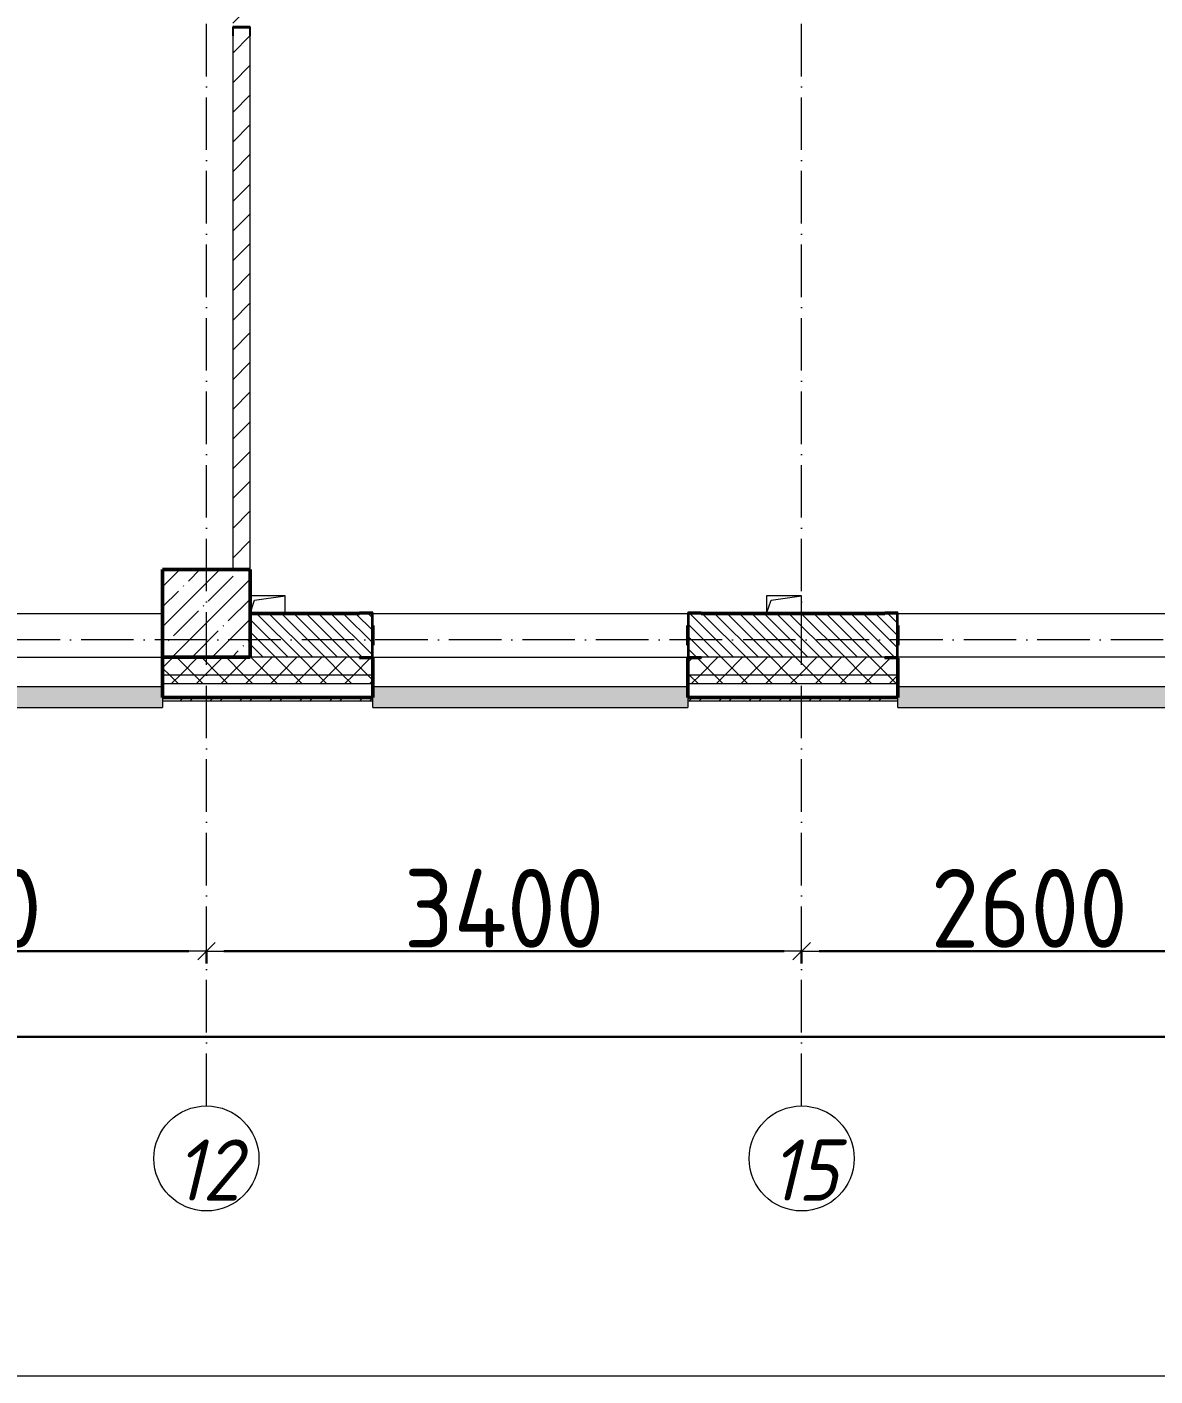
# Model space of a CAD drawing. Header units: millimetres. Extents: x 35697 to 388678, y -91946 to 171347.
# Drawn here: x 62285 to 68728, y 57688 to 65395 of the extents above; entities that cross this region are included whole.
import ezdxf

# ---------------------------------------------------------------- set-up
doc = ezdxf.new("R2010")
doc.units = ezdxf.units.MM
doc.linetypes.add('50_200_ШТРИХ_1Т_ш5_п1_п1_', pattern=[700, 500, -100, 0, -100])
for name, color, linetype, lineweight in [('3.1) ЖБ окна 1.2 м', 102, 'Continuous', 30), ('A-____-____-DIMS', 7, 'Continuous', 9), ('A-GENM-____-MCUT', 7, 'Continuous', 25), ('A-GENM-____-OTLN', 7, 'Continuous', 9), ('A-GENM-____-OTLN-1', 7, 'Continuous', 25), ('A-GLAZ-____-OTLN', 7, 'Continuous', 9), ('A-WALL-____-MCUT-2', 7, 'Continuous', 50), ('A-WALL-____-MCUT-3', 7, 'Continuous', 9), ('A-WALL-____-OTLN', 7, 'Continuous', 9), ('A-WALL-____-PATT-1', 7, 'Continuous', 9), ('A-WALL-FNSH-MCUT-1', 7, 'Continuous', 9), ('S-COLS-____-MCUT', 7, 'Continuous', 50), ('S-COLS-____-OTLN', 7, 'Continuous', 9), ('S-GRID-____-IDEN', 7, 'Continuous', 9), ('S-GRID-____-OTLN-1', 7, '50_200_ШТРИХ_1Т_ш5_п1_п1_', 9)]:
    doc.layers.add(name, color=color, linetype=linetype, lineweight=lineweight)
doc.layers.add('A-GLAZ-____-OTLN-1', color=7, linetype='Continuous', lineweight=9, true_color=0xc0c0c0)
doc.styles.add('ISOCPEUR_I', font='isocpeui.ttf', dxfattribs={"width": 0.9, "height": 2.5})
doc.styles.add('СПДС', font='isocpeur.ttf', dxfattribs={"width": 0.9})
doc.dimstyles.new('Размера А3', dxfattribs={"dimtxt": 200, "dimasz": 100, "dimexe": 70, "dimexo": 100, "dimgap": 20, "dimtad": 1, "dimdec": 0, "dimrnd": 10, "dimzin": 0, "dimdsep": 46, "dimtxsty": 'СПДС', "dimblk": 'ARROWHEAD_6', "dimcen": 1, "dimclrd": 256, "dimclre": 256, "dimclrt": 256, "dimazin": 0, "dimtfac": 1, "dimtdec": 0, "dimtmove": 2, "dimatfit": 3, "dimfxl": 1, "dimtolj": 1, "dimtzin": 0, "dimarcsym": 0})
pattern_1 = [(45, (43259.71, 63713.66), (-70.71068, 70.71068), []), (135, (43259.71, 63713.66), (-70.71068, -70.71068), [])]

# ---------------------------------------------------------------- blocks, each defined once
blk = doc.blocks.new('BSC_Колонна _Прямоугольная - 500х500-V71-АР1_План отверстий 2 этажа в осях 1-64_А-ГГ')
at = {"layer": 'S-COLS-____-OTLN'}
h = blk.add_hatch(dxfattribs=at)
h.set_pattern_fill('FP_100', color=256, style=0, pattern_type=2)
h.set_pattern_definition([(45, (-20050, 1668.96), (-114.0493, 114.0493), []), (45, (-19935.95, 1668.96), (-114.0493, 114.0493), [201.613, -40.323, 3.353, -36.97])])
h.paths.add_polyline_path([(-250, -250), (250, -250), (250, 250), (-250, 250)], flags=0)
at = {"layer": 'S-COLS-____-MCUT'}
for p, q in [((250, 250), (-250, 250)), ((-250, 250), (-250, -250)), ((250, -250), (250, 250)), ((-250, -250), (250, -250))]:
    blk.add_line(p, q, dxfattribs=at)
blk = doc.blocks.new('Фахверк_СКБ_Уголок - 250_2700-27497298-АР1_План отверстий 2 этажа в осях 1-64_А-ГГ')
at = {"layer": 'A-GENM-____-MCUT'}
for p, q in [((200, 181), (125, 181)), ((125, 181), (125, 106)), ((131, 106), (131, 175)), ((131, 175), (200, 175)), ((200, 175), (200, 181)), ((125, 106), (131, 106)), ((131, -6), (125, -6)), ((125, -6), (125, -81)), ((131, -75), (131, -6)), ((200, -75), (131, -75)), ((200, -81), (200, -75)), ((125, -81), (200, -81))]:
    blk.add_line(p, q, dxfattribs=at)
blk = doc.blocks.new('154_Фахверк_СКБ_Швеллер - Тип_100_3550-28487752-АР1_План отверстий 2 этажа в осях 1-64_А-ГГ')
at = {"layer": 'A-GENM-____-MCUT'}
for p, q in [((175, 50), (125, 50)), ((125, 50), (125, -50)), ((128, 47), (175, 47)), ((128, -47), (128, 47)), ((175, 47), (175, 50)), ((125, -50), (175, -50)), ((175, -47), (128, -47)), ((175, -50), (175, -47))]:
    blk.add_line(p, q, dxfattribs=at)
blk = doc.blocks.new('AR_Отверстие прямоугольное _в плите_ - AR_Отверстие прямоугольное _в плите_-30510712-АР1_План отверстий 2 этажа в осях 1-64_А-ГГ')
at = {"layer": 'A-GENM-____-OTLN'}
for p, q in [((100, 50), (-100, 50)), ((-100, -50), (-75, 25)), ((-75, 25), (100, 50)), ((100, -50), (100, 50))]:
    blk.add_line(p, q, dxfattribs=at)
blk = doc.blocks.new('AR_Отверстие прямоугольное _в плите_ - AR_Отверстие прямоугольное _в плите_-V169-АР1_План отверстий 2 этажа в осях 1-64_А-ГГ')
at = {"layer": 'A-GENM-____-OTLN'}
for p, q in [((100, 50), (-100, 50)), ((-100, 50), (-100, -50)), ((-100, -50), (-75, 25)), ((-75, 25), (100, 50)), ((100, -50), (100, 50))]:
    blk.add_line(p, q, dxfattribs=at)
blk = doc.blocks.new('Отлив_СКБ - Отлив витража_120_НВФ-31885687-АР1_План отверстий 2 этажа в осях 1-64_А-ГГ')
at = {"layer": 'A-GLAZ-____-OTLN-1'}
for points in [[(0, -2), (1800, -2), (1800, 0), (0, 0)], [(1484.9, -120), (1800, -120), (1800, -2), (0, -2), (0, -120)]]:
    blk.add_hatch(color=256, dxfattribs=at).paths.add_polyline_path(points, flags=0)
at = {"layer": 'A-GLAZ-____-OTLN'}
for p, q in [((0, 0), (1800, 0)), ((1800, -2), (0, -2)), ((1800, -63), (1800, -120)), ((0, -120), (0, -83)), ((0, -120), (1800, -120))]:
    blk.add_line(p, q, dxfattribs=at)
blk = doc.blocks.new('Отлив_СКБ - Отлив витража_120_НВФ-V194-АР1_План отверстий 2 этажа в осях 1-64_А-ГГ')
at = {"layer": 'A-GLAZ-____-OTLN-1'}
for points in [[(1800, -2), (1800, 0), (0, 0), (0, -2), (1544.5, -2)], [(1544.5, -120), (1800, -120), (1800, -2), (0, -2), (0, -120)]]:
    blk.add_hatch(color=256, dxfattribs=at).paths.add_polyline_path(points, flags=0)
at = {"layer": 'A-GLAZ-____-OTLN'}
for p, q in [((0, 0), (1800, 0)), ((1800, -2), (0, -2)), ((0, -120), (0, -83)), ((0, -120), (1800, -120)), ((1800, -83), (1800, -120))]:
    blk.add_line(p, q, dxfattribs=at)
blk = doc.blocks.new('Ось сетки - Круг_Ø6_00__ISO-2_5_0_9K_-25732049-АР1_План отверстий 2 этажа в осях 1-64_А-ГГ')
at = {"layer": 'S-GRID-____-IDEN'}
blk.add_circle((0, 0), 3, dxfattribs=at)
blk = doc.blocks.new('ARROWHEAD_6')
at = {"color": 0, "linetype": 'Continuous'}
for p, q in [((0, 0), (-1, 0)), ((-0.5, -0.5), (0.5, 0.5))]:
    blk.add_line(p, q, dxfattribs=at)
blk = doc.blocks.new('*D1886')
at = {"layer": 'A-____-____-DIMS', "lineweight": -2, "transparency": 16777216}
for p, q in [((1458.3, 455423.5), (1458.3, 455347.4)), ((1558.3, 455417.4), (4358.3, 455417.4)), ((4458.3, 455423.5), (4458.3, 455347.4))]:
    blk.add_line(p, q, dxfattribs=at)
at = {"layer": 'Defpoints', "color": 0, "transparency": 16777216}
for p in [(1458.3, 455523.5), (4458.3, 455523.5), (4458.3, 455417.4)]:
    blk.add_point(p, dxfattribs=at)
at = {"layer": 'A-____-____-DIMS', "lineweight": -2, "transparency": 16777216, "xscale": 100, "yscale": 100, "zscale": 100, "rotation": 180}
blk.add_blockref('ARROWHEAD_6', (1458.3, 455417.4), dxfattribs=at)
at = {"layer": 'A-____-____-DIMS', "lineweight": -2, "transparency": 16777216, "xscale": 100, "yscale": 100, "zscale": 100}
blk.add_blockref('ARROWHEAD_6', (4458.3, 455417.4), dxfattribs=at)
at = {"layer": 'A-____-____-DIMS', "transparency": 16777216, "insert": (2958.3, 455662.4), "char_height": 450, "attachment_point": 5, "style": 'СПДС'}
blk.add_mtext('\\A1;3000', dxfattribs=at)
blk = doc.blocks.new('*D1887')
at = {"layer": 'A-____-____-DIMS', "lineweight": -2, "transparency": 16777216}
for p, q in [((4458.3, 455423.5), (4458.3, 455347.4)), ((4558.3, 455417.4), (7758.3, 455417.4)), ((7858.3, 455423.5), (7858.3, 455347.4))]:
    blk.add_line(p, q, dxfattribs=at)
at = {"layer": 'Defpoints', "color": 0, "transparency": 16777216}
for p in [(4458.3, 455523.5), (7858.3, 455523.5), (7858.3, 455417.4)]:
    blk.add_point(p, dxfattribs=at)
at = {"layer": 'A-____-____-DIMS', "lineweight": -2, "transparency": 16777216, "xscale": 100, "yscale": 100, "zscale": 100, "rotation": 180}
blk.add_blockref('ARROWHEAD_6', (4458.3, 455417.4), dxfattribs=at)
at = {"layer": 'A-____-____-DIMS', "lineweight": -2, "transparency": 16777216, "xscale": 100, "yscale": 100, "zscale": 100}
blk.add_blockref('ARROWHEAD_6', (7858.3, 455417.4), dxfattribs=at)
at = {"layer": 'A-____-____-DIMS', "transparency": 16777216, "insert": (6158.3, 455662.4), "char_height": 450, "attachment_point": 5, "style": 'СПДС'}
blk.add_mtext('\\A1;3400', dxfattribs=at)
blk = doc.blocks.new('*D1888')
at = {"layer": 'A-____-____-DIMS', "lineweight": -2, "transparency": 16777216}
for p, q in [((7858.3, 455423.5), (7858.3, 455347.4)), ((7958.3, 455417.4), (10358.3, 455417.4)), ((10458.3, 455423.5), (10458.3, 455347.4))]:
    blk.add_line(p, q, dxfattribs=at)
at = {"layer": 'Defpoints', "color": 0, "transparency": 16777216}
for p in [(7858.3, 455523.5), (10458.3, 455523.5), (10458.3, 455417.4)]:
    blk.add_point(p, dxfattribs=at)
at = {"layer": 'A-____-____-DIMS', "lineweight": -2, "transparency": 16777216, "xscale": 100, "yscale": 100, "zscale": 100, "rotation": 180}
blk.add_blockref('ARROWHEAD_6', (7858.3, 455417.4), dxfattribs=at)
at = {"layer": 'A-____-____-DIMS', "lineweight": -2, "transparency": 16777216, "xscale": 100, "yscale": 100, "zscale": 100}
blk.add_blockref('ARROWHEAD_6', (10458.3, 455417.4), dxfattribs=at)
at = {"layer": 'A-____-____-DIMS', "transparency": 16777216, "insert": (9158.3, 455662.4), "char_height": 450, "attachment_point": 5, "style": 'СПДС'}
blk.add_mtext('\\A1;2600', dxfattribs=at)
blk = doc.blocks.new('*D1911')
at = {"layer": 'A-____-____-DIMS', "lineweight": -2, "transparency": 16777216}
for p, q in [((-17941.7, 454935.3), (-17941.7, 454859.2)), ((-17841.7, 454929.2), (85458.3, 454929.2)), ((85558.3, 454935.3), (85558.3, 454859.2))]:
    blk.add_line(p, q, dxfattribs=at)
at = {"layer": 'Defpoints', "color": 0, "transparency": 16777216}
for p in [(-17941.7, 455035.3), (85558.3, 455035.3), (85558.3, 454929.2)]:
    blk.add_point(p, dxfattribs=at)
at = {"layer": 'A-____-____-DIMS', "lineweight": -2, "transparency": 16777216, "xscale": 100, "yscale": 100, "zscale": 100, "rotation": 180}
blk.add_blockref('ARROWHEAD_6', (-17941.7, 454929.2), dxfattribs=at)
at = {"layer": 'A-____-____-DIMS', "lineweight": -2, "transparency": 16777216, "xscale": 100, "yscale": 100, "zscale": 100}
blk.add_blockref('ARROWHEAD_6', (85558.3, 454929.2), dxfattribs=at)
at = {"layer": 'A-____-____-DIMS', "transparency": 16777216, "insert": (33808.3, 455174.2), "char_height": 450, "attachment_point": 5, "style": 'СПДС'}
blk.add_mtext('\\A1;103500', dxfattribs=at)
blk = doc.blocks.new('2этаж')
at = {"layer": 'S-GRID-____-OTLN-1', "color": 251, "ltscale": 0.6, "true_color": 0x636466}
for p, q in [((4458.3, 454533.3), (4458.3, 508896.9)), ((7858.3, 454533.3), (7858.3, 508896.9)), ((88482.7, 457197), (-20260.4, 457197))]:
    blk.add_line(p, q, dxfattribs=at)
at = {"layer": 'S-GRID-____-IDEN', "char_height": 350, "width": 346.329, "attachment_point": 1, "style": 'ISOCPEUR_I'}
for s, insert in [('12', (4277.3, 454342.1)), ('15', (7677.3, 454342.1))]:
    blk.add_mtext(s, dxfattribs=dict(at, insert=insert))
at = {"layer": 'A-____-____-DIMS'}
for base, p1, p2, picture, middle in [((4458.3, 455417.4), (1458.3, 455523.5), (4458.3, 455523.5), '*D1886', (2958.3, 455662.4)), ((7858.3, 455417.4), (4458.3, 455523.5), (7858.3, 455523.5), '*D1887', (6158.3, 455662.4)), ((10458.3, 455417.4), (7858.3, 455523.5), (10458.3, 455523.5), '*D1888', (9158.3, 455662.4)), ((85558.3, 454929.2), (-17941.7, 455035.3), (85558.3, 455035.3), '*D1911', (33808.3, 455174.2))]:
    dim = blk.add_linear_dim(base=base, p1=p1, p2=p2, dimstyle='Размера А3', override={"dimtxt": 450}, dxfattribs=at)
    dim.commit()
    dim.dimension.update_dxf_attribs({"geometry": picture, "text_midpoint": middle})

msp = doc.modelspace()

# ---------------------------------------------------------------- hatches: boundary and pattern name
at = {"layer": 'A-WALL-____-PATT-1'}
h = msp.add_hatch(dxfattribs=at)
h.set_pattern_fill('FP_4', color=256, style=0, pattern_type=2)
h.set_pattern_definition([(45, (43259.71, 63713.66), (-84.8528, 84.8528), [])])
h.paths.add_polyline_path([(63559.7, 62294.7), (63559.7, 65344.7), (63556.7, 65344.7), (63556.7, 65391.7), (63462.7, 65391.7), (63462.7, 65344.7), (63459.7, 65344.7), (63459.7, 62294.7)], flags=0)
h.paths.add_polyline_path([(63556.7, 65394.7), (63559.7, 65394.7), (63558.9, 67748.7), (63552.1, 67748.7), (63552.1, 67790.2), (63467.3, 67790.2), (63467.3, 67748.7), (63459.7, 67748.7), (63459.7, 65394.7), (63552.1, 65394.7)], flags=0)
h.paths.add_polyline_path([(63556.7, 68947.7), (63556.7, 68994.7), (63462.7, 68994.7), (63462.7, 68947.7), (63553.7, 68947.7)], flags=0)
h = msp.add_hatch(dxfattribs=at)
h.set_pattern_fill('FP_6', color=256, style=0, pattern_type=2)
h.set_pattern_definition([(135, (43259.71, 63713.66), (-35.35534, -35.35534), [])])
h.paths.add_polyline_path([(67184.7, 61794.7), (67253.7, 61794.7), (67253.7, 61863.7), (67259.7, 61863.7), (67259.7, 61975.7), (67253.7, 61975.7), (67253.7, 62044.7), (66065.7, 62044.7), (66065.7, 61975.7), (66059.7, 61975.7), (66059.7, 61863.7), (66065.7, 61863.7), (66065.7, 61794.7), (66223.1, 61794.7)], flags=0)
h.paths.add_polyline_path([(64184.7, 61794.7), (64253.7, 61794.7), (64253.7, 61863.7), (64259.7, 61863.7), (64259.7, 61975.7), (64253.7, 61975.7), (64253.7, 62044.7), (63559.7, 62044.7), (63559.7, 61794.7), (63571.9, 61794.7)], flags=0)
h = msp.add_hatch(dxfattribs=at)
h.set_pattern_fill('FP_1', color=256, style=0, pattern_type=2)
h.set_pattern_definition(pattern_1)
h.paths.add_polyline_path([(144509.7, 61694.7), (144509.7, 61794.7), (135484.7, 61794.7), (135484.7, 61788.7), (135409.7, 61788.7), (135409.7, 61694.7), (144009.7, 61694.7)], flags=0)
h.paths.add_polyline_path([(133609.7, 61694.7), (133609.7, 61788.7), (133534.7, 61788.7), (133534.7, 61794.7), (125659.7, 61794.7), (125659.7, 61694.7), (133386.7, 61694.7)], flags=0)
h.paths.add_polyline_path([(124159.7, 61694.7), (124659.7, 61694.7), (124659.7, 61794.7), (123534.7, 61794.7), (123534.7, 61788.7), (123459.7, 61788.7), (123459.7, 61694.7), (123534.7, 61694.7)], flags=0)
h.paths.add_polyline_path([(114259.7, 61694.7), (115659.7, 61694.7), (115659.7, 61794.7), (114334.7, 61794.7), (114334.7, 61788.7), (114259.7, 61788.7)], flags=0)
h.paths.add_polyline_path([(112109.7, 61694.7), (112459.7, 61694.7), (112459.7, 61788.7), (112384.7, 61788.7), (112384.7, 61794.7), (111334.7, 61794.7), (111334.7, 61788.7), (111259.7, 61788.7), (111259.7, 61694.7), (111609.7, 61694.7)], flags=0)
h.paths.add_polyline_path([(109459.4, 61694.7), (109459.4, 61788.7), (109384.7, 61788.7), (109384.7, 61794.7), (108334.7, 61794.7), (108334.7, 61788.7), (108259.7, 61788.7), (108259.7, 61694.7), (108642.2, 61694.7)], flags=0)
h.paths.add_polyline_path([(106459.7, 61694.7), (106459.7, 61788.7), (106384.7, 61788.7), (106384.7, 61794.7), (105334.7, 61794.7), (105334.7, 61788.7), (105259.7, 61788.7), (105259.7, 61694.7), (105991, 61694.7)], flags=0)
h.paths.add_polyline_path([(102609.7, 61694.7), (103459.7, 61694.7), (103459.7, 61788.7), (103384.7, 61788.7), (103384.7, 61794.7), (102334.7, 61794.7), (102334.7, 61788.7), (102259.7, 61788.7), (102259.7, 61694.7), (102456.1, 61694.7)], flags=0)
h.paths.add_polyline_path([(97153.7, 61694.7), (97459.7, 61694.7), (97459.7, 61788.7), (97384.7, 61788.7), (97384.7, 61794.7), (96334.7, 61794.7), (96334.7, 61788.7), (96259.7, 61788.7), (96259.7, 61694.7), (97109.7, 61694.7)], flags=0)
h.paths.add_polyline_path([(93259.7, 61694.7), (94459.7, 61694.7), (94459.7, 61788.7), (94384.7, 61788.7), (94384.7, 61794.7), (93334.7, 61794.7), (93334.7, 61788.7), (93259.7, 61788.7)], flags=0)
h.paths.add_polyline_path([(90967.6, 61694.7), (91459.7, 61694.7), (91459.7, 61788.7), (91384.7, 61788.7), (91384.7, 61794.7), (90334.7, 61794.7), (90334.7, 61788.7), (90259.7, 61788.7), (90259.7, 61694.7), (90334.7, 61694.7)], flags=0)
h.paths.add_polyline_path([(88316.4, 61694.7), (88459.7, 61694.7), (88459.7, 61788.7), (88384.7, 61788.7), (88384.7, 61794.7), (87334.7, 61794.7), (87334.7, 61788.7), (87259.7, 61788.7), (87259.7, 61694.7), (88109.7, 61694.7)], flags=0)
h.paths.add_polyline_path([(85459.7, 61694.7), (85459.7, 61788.7), (85384.7, 61788.7), (85384.7, 61794.7), (84334.7, 61794.7), (84334.7, 61788.7), (84259.7, 61788.7), (84259.7, 61694.7), (85384.7, 61694.7)], flags=0)
h.paths.add_polyline_path([(82459.7, 61694.7), (82459.7, 61788.7), (82384.7, 61789.3), (82384.7, 61794.7), (81059.7, 61794.7), (81059.7, 61694.7), (82453.7, 61694.7)], flags=0)
h.paths.add_polyline_path([(78059.7, 61694.7), (79259.7, 61694.7), (79259.7, 61788.7), (79184.7, 61788.7), (79184.7, 61794.7), (78059.7, 61794.7)], flags=0)
h.paths.add_polyline_path([(76253.7, 61694.7), (76259.7, 61694.7), (76259.7, 61788.7), (76184.7, 61788.7), (76184.7, 61794.7), (75134.7, 61794.7), (75134.7, 61788.7), (75059.7, 61788.7), (75060.4, 61694.7), (76184.7, 61694.7)], flags=0)
h.paths.add_polyline_path([(73184.7, 61694.7), (73259.7, 61694.7), (73259.7, 61788.7), (73184.7, 61788.7), (73184.7, 61794.7), (72059.7, 61794.7), (72059.7, 61694.7), (72559.7, 61694.7)], flags=0)
h.paths.add_polyline_path([(69559.7, 61694.7), (70259.7, 61694.7), (70259.7, 61788.7), (70184.7, 61788.7), (70184.7, 61794.7), (69059.7, 61794.7), (69059.7, 61694.7)], flags=0)
h.paths.add_polyline_path([(67259.7, 61694.7), (67259.7, 61788.7), (67184.7, 61788.7), (67184.7, 61794.7), (66134.7, 61794.7), (66134.7, 61788.7), (66059.7, 61788.7), (66059.7, 61694.7), (66223.1, 61694.7)], flags=0)
h.paths.add_polyline_path([(64184.7, 61694.7), (64259.7, 61694.7), (64259.7, 61788.7), (64184.7, 61788.7), (64184.7, 61794.7), (63059.7, 61794.7), (63059.7, 61694.7), (63571.9, 61694.7)], flags=0)
h.paths.add_polyline_path([(60059.7, 61694.7), (61259.7, 61694.7), (61259.7, 61788.7), (61184.7, 61788.7), (61184.7, 61794.7), (60059.7, 61794.7)], flags=0)
h.paths.add_polyline_path([(58259.7, 61694.7), (58259.7, 61788.7), (58184.7, 61788.7), (58184.7, 61794.7), (57134.7, 61794.7), (57134.7, 61788.7), (57059.7, 61788.7), (57059.7, 61694.7), (58159.7, 61694.7)], flags=0)
h.paths.add_polyline_path([(56059.7, 61694.7), (56059.7, 61788.7), (55984.7, 61788.7), (55984.7, 61794.7), (50734.7, 61794.7), (50734.7, 61788.7), (50659.7, 61788.7), (50659.7, 61694.7), (55618.3, 61694.7)], flags=0)
h.paths.add_polyline_path([(48559.7, 61694.7), (49659.7, 61694.7), (49659.7, 61788.7), (49584.7, 61788.7), (49584.7, 61794.7), (40809.7, 61794.7), (40809.7, 61694.7), (48548.4, 61694.7)], flags=0)
h = msp.add_hatch(dxfattribs=at)
h.set_pattern_fill('FP_1', color=256, style=0, pattern_type=2)
h.set_pattern_definition(pattern_1)
h.paths.add_polyline_path([(144509.7, 61644.7), (144609.7, 61644.7), (144609.7, 61694.7), (135409.7, 61694.7), (135409.7, 61644.7), (143991.5, 61644.7)], flags=0)
h.paths.add_polyline_path([(132503, 61644.7), (133609.7, 61644.7), (133609.7, 61694.7), (125659.7, 61694.7), (125659.7, 61644.7), (131619.2, 61644.7)], flags=0)
h.paths.add_polyline_path([(123459.7, 61644.7), (124659.7, 61644.7), (124659.7, 61694.7), (123459.7, 61694.7)], flags=0)
h.paths.add_polyline_path([(115659.7, 61644.7), (115659.7, 61694.7), (114259.7, 61694.7), (114259.7, 61644.7), (114828.3, 61644.7)], flags=0)
h.paths.add_polyline_path([(112459.7, 61644.7), (112459.7, 61694.7), (111259.7, 61694.7), (111259.7, 61644.7), (112177.1, 61644.7)], flags=0)
h.paths.add_polyline_path([(108642.2, 61644.7), (109459.4, 61644.7), (109459.4, 61694.7), (108259.7, 61694.7), (108259.7, 61644.7)], flags=0)
h.paths.add_polyline_path([(106459.7, 61644.7), (106459.7, 61694.7), (105259.7, 61694.7), (105259.7, 61644.7), (105991, 61644.7)], flags=0)
h.paths.add_polyline_path([(103339.8, 61644.7), (103459.7, 61644.7), (103459.7, 61694.7), (102259.7, 61694.7), (102259.7, 61644.7), (102456.1, 61644.7)], flags=0)
h.paths.add_polyline_path([(97459.7, 61644.7), (97459.7, 61694.7), (96259.7, 61694.7), (96259.7, 61644.7), (97153.7, 61644.7)], flags=0)
h.paths.add_polyline_path([(94459.7, 61644.7), (94459.7, 61694.7), (93259.7, 61694.7), (93259.7, 61644.7), (93618.8, 61644.7)], flags=0)
h.paths.add_polyline_path([(90259.7, 61644.7), (91459.7, 61644.7), (91459.7, 61694.7), (90259.7, 61694.7)], flags=0)
h.paths.add_polyline_path([(88316.4, 61644.7), (88459.7, 61644.7), (88459.7, 61694.7), (87259.7, 61694.7), (87259.7, 61644.7), (87432.6, 61644.7)], flags=0)
h.paths.add_polyline_path([(85459.7, 61644.7), (85459.7, 61694.7), (84259.7, 61694.7), (84259.7, 61644.7), (84781.4, 61644.7)], flags=0)
h.paths.add_polyline_path([(82130.2, 61644.7), (82459.7, 61644.7), (82459.7, 61694.7), (81059.7, 61694.7), (81059.7, 61644.7), (81246.5, 61644.7)], flags=0)
h.paths.add_polyline_path([(79259.7, 61644.7), (79259.7, 61694.7), (78059.7, 61694.7), (78059.7, 61644.7), (78595.3, 61644.7)], flags=0)
h.paths.add_polyline_path([(76259.7, 61644.7), (76259.7, 61694.7), (75059.7, 61694.7), (75060.4, 61644.7)], flags=0)
h.paths.add_polyline_path([(73259.7, 61644.7), (73259.7, 61694.7), (72059.7, 61694.7), (72059.7, 61644.7)], flags=0)
h.paths.add_polyline_path([(69059.7, 61644.7), (70259.7, 61644.7), (70259.7, 61694.7), (69059.7, 61694.7)], flags=0)
h.paths.add_polyline_path([(67259.7, 61644.7), (67259.7, 61694.7), (66059.7, 61694.7), (66059.7, 61644.7), (66223.1, 61644.7)], flags=0)
h.paths.add_polyline_path([(64259.7, 61644.7), (64259.7, 61694.7), (63059.7, 61694.7), (63059.7, 61644.7), (63571.9, 61644.7)], flags=0)
h.paths.add_polyline_path([(61259.7, 61644.7), (61259.7, 61694.7), (60059.7, 61694.7), (60059.7, 61644.7), (60920.7, 61644.7)], flags=0)
h.paths.add_polyline_path([(58259.7, 61644.7), (58259.7, 61694.7), (57059.7, 61694.7), (57059.7, 61644.7), (57385.7, 61644.7)], flags=0)
h.paths.add_polyline_path([(56059.7, 61644.7), (56059.7, 61694.7), (50659.7, 61694.7), (50659.7, 61644.7), (55618.3, 61644.7)], flags=0)
h.paths.add_polyline_path([(49659.7, 61644.7), (49659.7, 61694.7), (40709.7, 61694.7), (40709.7, 61644.7), (48548.4, 61644.7)], flags=0)
h = msp.add_hatch(dxfattribs=at)
h.set_pattern_fill('FP_3', color=256, style=0, pattern_type=2)
h.set_pattern_definition([(45, (43259.71, 63713.66), (-85.5366, 85.5366), []), (45, (43316.74, 63713.66), (-85.5366, 85.5366), [])])
h.paths.add_polyline_path([(81060.7, 61544.7), (81574.7, 61544.7), (81574.7, 61564.7), (81060.7, 61564.7)], flags=0)
h.paths.add_polyline_path([(78595.3, 61544.7), (79259.7, 61544.7), (79259.7, 61564.7), (78059.7, 61564.7), (78059.7, 61544.7)], flags=0)
h.paths.add_polyline_path([(76259.7, 61544.7), (76259.7, 61564.7), (75060.7, 61564.7), (75060.7, 61544.7)], flags=0)
h.paths.add_polyline_path([(73259.7, 61544.7), (73259.7, 61564.7), (72059.7, 61564.7), (72059.7, 61544.7)], flags=0)
h.paths.add_polyline_path([(69758, 61544.7), (70259.7, 61544.7), (70259.7, 61564.7), (69060.7, 61564.7), (69060.7, 61544.7)], flags=0)
h.paths.add_polyline_path([(67259.7, 61544.7), (67259.7, 61564.7), (66059.7, 61564.7), (66059.7, 61544.7), (66223.1, 61544.7)], flags=0)
h.paths.add_polyline_path([(63571.9, 61544.7), (64259.7, 61544.7), (64259.7, 61564.7), (63059.7, 61564.7), (63059.7, 61544.7)], flags=0)
h.paths.add_polyline_path([(60920.7, 61544.7), (61259.7, 61544.7), (61259.7, 61564.7), (60059.7, 61564.7), (60059.7, 61544.7)], flags=0)
h.paths.add_polyline_path([(57385.7, 61544.7), (58259.7, 61544.7), (58259.7, 61564.7), (57059.7, 61564.7), (57059.7, 61544.7)], flags=0)
h.paths.add_polyline_path([(55618.3, 61544.7), (56059.7, 61544.7), (56059.7, 61564.7), (50659.7, 61564.7), (50659.7, 61544.7), (53850.8, 61544.7)], flags=0)
h.paths.add_polyline_path([(48548.4, 61544.7), (49659.7, 61544.7), (49659.7, 61564.7), (40579.7, 61564.7), (40579.7, 61544.7), (46781, 61544.7)], flags=0)

# ---------------------------------------------------------------- linework, layer by layer
at = {"color": 1, "lineweight": 0}
msp.add_lwpolyline([(35696.9, 156516.4), (148932.9, 156516.4), (148932.9, 57688.4), (35696.9, 57688.4)], close=True, dxfattribs=at)
at = {"layer": 'A-WALL-____-MCUT-2'}
for p, q in [((64184.7, 62044.7), (63559.7, 62044.7)), ((67184.7, 62044.7), (66134.7, 62044.7)), ((64259.7, 61863.7), (64259.7, 61975.7)), ((66059.7, 61975.7), (66059.7, 61863.7)), ((67259.7, 61863.7), (67259.7, 61975.7)), ((63059.7, 61794.7), (63059.7, 61564.7)), ((64259.7, 61564.7), (64259.7, 61788.7)), ((66059.7, 61788.7), (66059.7, 61564.7)), ((67259.7, 61564.7), (67259.7, 61788.7)), ((63059.7, 61564.7), (64259.7, 61564.7)), ((66059.7, 61564.7), (67259.7, 61564.7))]:
    msp.add_line(p, q, dxfattribs=at)
at = {"layer": 'A-WALL-____-MCUT-3'}
for p, q in [((64184.7, 61794.7), (63559.7, 61794.7)), ((67184.7, 61794.7), (66134.7, 61794.7)), ((63059.7, 61694.7), (64259.7, 61694.7)), ((66059.7, 61694.7), (67259.7, 61694.7)), ((63059.7, 61644.7), (64259.7, 61644.7)), ((66059.7, 61644.7), (67259.7, 61644.7))]:
    msp.add_line(p, q, dxfattribs=at)
at = {"layer": 'A-WALL-____-OTLN'}
for p, q in [((61259.7, 62044.7), (63059.7, 62044.7)), ((64259.7, 62044.7), (66059.7, 62044.7)), ((67259.7, 62044.7), (69059.7, 62044.7)), ((61259.7, 61794.7), (63059.7, 61794.7)), ((64259.7, 61794.7), (66059.7, 61794.7)), ((69059.7, 61794.7), (67259.7, 61794.7))]:
    msp.add_line(p, q, dxfattribs=at)
at = {"layer": 'A-WALL-FNSH-MCUT-1'}
for p, q in [((63459.7, 65344.7), (63459.7, 62294.7)), ((63559.7, 62294.7), (63559.7, 65344.7)), ((63059.7, 61564.7), (63059.7, 61544.7)), ((63059.7, 61544.7), (64259.7, 61544.7)), ((64259.7, 61544.7), (64259.7, 61564.7)), ((66059.7, 61564.7), (66059.7, 61544.7)), ((66059.7, 61544.7), (67259.7, 61544.7)), ((67259.7, 61544.7), (67259.7, 61564.7))]:
    msp.add_line(p, q, dxfattribs=at)

# ---------------------------------------------------------------- block references
at = {"layer": '3.1) ЖБ окна 1.2 м'}
msp.add_blockref('2этаж', (58851.4, -395302.3), dxfattribs=at)
at = {"layer": 'A-GENM-____-OTLN'}
for name, p in [('AR_Отверстие прямоугольное _в плите_ - AR_Отверстие прямоугольное _в плите_-30510712-АР1_План отверстий 2 этажа в осях 1-64_А-ГГ', (63659.7, 62094.7)), ('AR_Отверстие прямоугольное _в плите_ - AR_Отверстие прямоугольное _в плите_-V169-АР1_План отверстий 2 этажа в осях 1-64_А-ГГ', (66609.7, 62094.7))]:
    msp.add_blockref(name, p, dxfattribs=at)
at = {"layer": 'A-GENM-____-OTLN-1'}
for name, p, rotation in [('154_Фахверк_СКБ_Швеллер - Тип_100_3550-28487752-АР1_План отверстий 2 этажа в осях 1-64_А-ГГ', (63509.7, 65519.7), 269.9999999999999), ('Фахверк_СКБ_Уголок - 250_2700-27497298-АР1_План отверстий 2 этажа в осях 1-64_А-ГГ', (64384.7, 61969.7), 180), ('Фахверк_СКБ_Уголок - 250_2700-27497298-АР1_План отверстий 2 этажа в осях 1-64_А-ГГ', (67384.7, 61969.7), 180)]:
    msp.add_blockref(name, p, dxfattribs=dict(at, rotation=rotation))
msp.add_blockref('Фахверк_СКБ_Уголок - 250_2700-27497298-АР1_План отверстий 2 этажа в осях 1-64_А-ГГ', (65934.7, 61869.7), dxfattribs=at)
at = {"layer": 'A-GLAZ-____-OTLN'}
for name, p in [('Отлив_СКБ - Отлив витража_120_НВФ-V194-АР1_План отверстий 2 этажа в осях 1-64_А-ГГ', (61259.7, 61627.7)), ('Отлив_СКБ - Отлив витража_120_НВФ-V194-АР1_План отверстий 2 этажа в осях 1-64_А-ГГ', (64259.7, 61627.7)), ('Отлив_СКБ - Отлив витража_120_НВФ-31885687-АР1_План отверстий 2 этажа в осях 1-64_А-ГГ', (67259.7, 61627.7))]:
    msp.add_blockref(name, p, dxfattribs=at)
at = {"layer": 'S-COLS-____-OTLN'}
msp.add_blockref('BSC_Колонна _Прямоугольная - 500х500-V71-АР1_План отверстий 2 этажа в осях 1-64_А-ГГ', (63309.7, 62044.7), dxfattribs=at)
at = {"layer": 'S-GRID-____-IDEN', "xscale": 99.99999999999993, "yscale": 99.99999999999993, "zscale": 99.99999999999993}
for p in [(63309.7, 58931.1), (66709.7, 58931.1)]:
    msp.add_blockref('Ось сетки - Круг_Ø6_00__ISO-2_5_0_9K_-25732049-АР1_План отверстий 2 этажа в осях 1-64_А-ГГ', p, dxfattribs=at)

doc.saveas('drawing.dxf')
